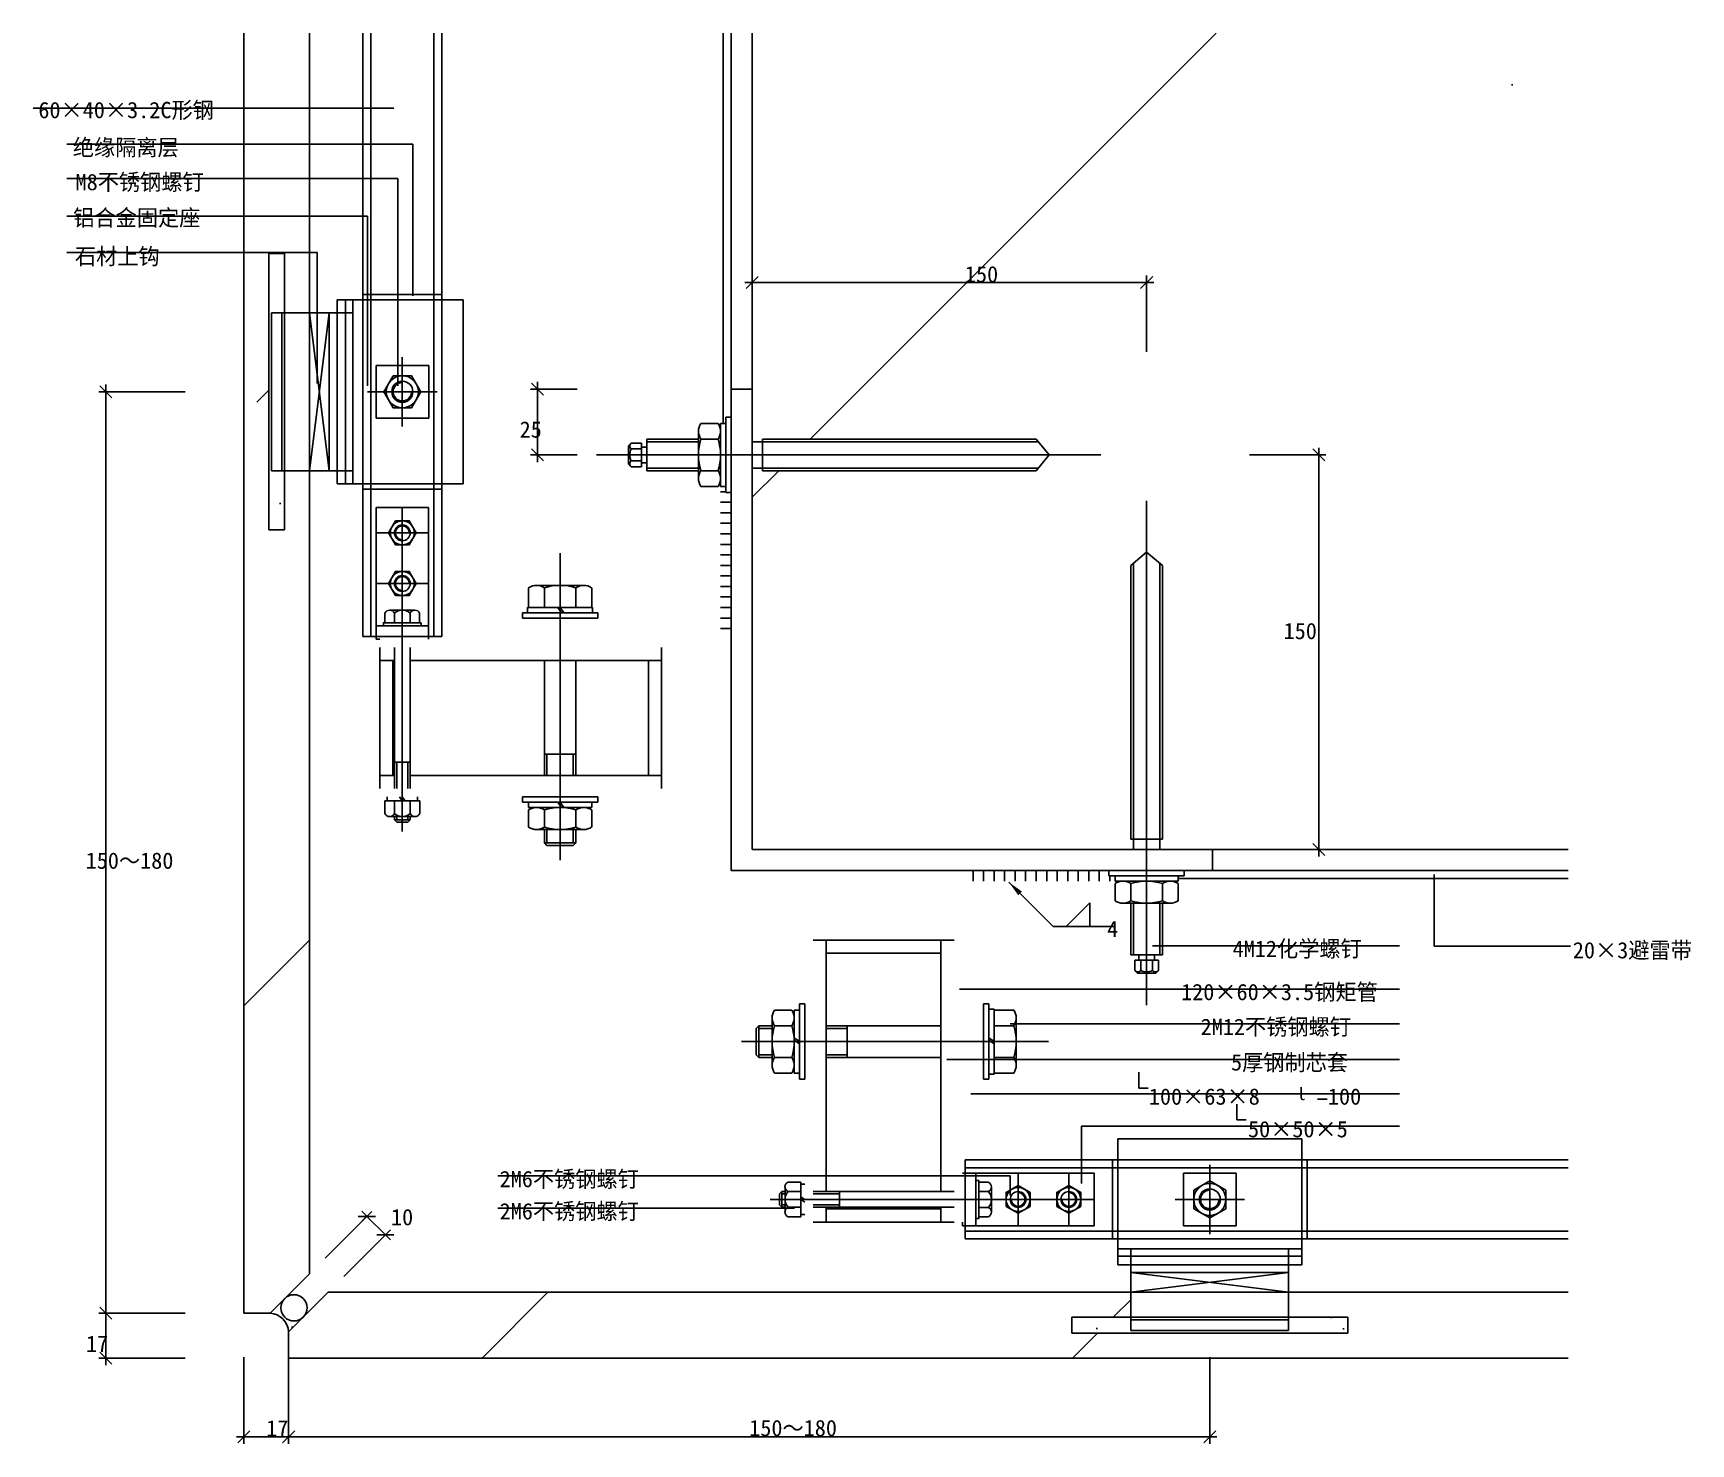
# Model space of a CAD drawing. Header units: metres. Extents: x 8503 to 9133, y 3028 to 3564.
import ezdxf

# ---------------------------------------------------------------- set-up
doc = ezdxf.new("R2010")
doc.units = ezdxf.units.M
for name, color, linetype in [('ASHADE', 1, 'Continuous'), ('图层1', 252, 'Continuous'), ('外形', 3, 'Continuous'), ('文字标注1', 4, 'Continuous'), ('轴线', 6, 'Continuous')]:
    doc.layers.add(name, color=color, linetype=linetype)

# ---------------------------------------------------------------- blocks, each defined once
blk = doc.blocks.new('_ArchTick')
for p, q in [((0.59, 0), (-0.59, 0)), ((0, -0.58), (0, 0.58))]:
    blk.add_line(p, q)
at = {"color": 0, "linetype": 'ByBlock'}
blk.add_lwpolyline([(-0.5, -0.5), (0.5, 0.5)], dxfattribs=at)

msp = doc.modelspace()

# ---------------------------------------------------------------- hatches: boundary and pattern name
at = {"layer": '图层1'}
h = msp.add_hatch(dxfattribs=at)
h.set_pattern_fill('ANSI33', scale=50)
h.paths.add_polyline_path([(8607.65, 3564.22), (8582.65, 3564.22), (8582.65, 3077.69), (8592.65, 3077.69), (8607.65, 3092.69), (8607.65, 3397.92), (8598.15, 3397.92), (8598.15, 3375.42), (8592.15, 3375.42), (8592.15, 3480.42), (8598.15, 3480.42), (8598.15, 3457.92), (8607.65, 3457.92)])
h = msp.add_hatch(dxfattribs=at)
h.set_pattern_fill('AR-CONC', scale=10)
h.paths.add_polyline_path([(8775.95, 3564.22), (8775.95, 3408.92), (8779.95, 3408.92), (8779.95, 3409.92), (8883.95, 3409.92), (8888.95, 3403.92), (8883.95, 3397.92), (8779.95, 3397.92), (8779.95, 3398.92), (8775.95, 3398.92), (8775.95, 3253.92), (8920.95, 3253.92), (8920.95, 3257.92), (8919.95, 3257.92), (8919.95, 3361.92), (8925.95, 3366.92), (8931.95, 3361.92), (8931.95, 3257.92), (8930.95, 3257.92), (8930.95, 3253.92), (9086.25, 3253.92), (9086.25, 3564.22)])
h = msp.add_hatch(dxfattribs=at)
h.set_pattern_fill('ANSI31', scale=200)
h.paths.add_polyline_path([(8775.95, 3564.22), (8775.95, 3408.92), (8779.95, 3408.92), (8779.95, 3409.92), (8883.95, 3409.92), (8888.95, 3403.92), (8883.95, 3397.92), (8779.95, 3397.92), (8779.95, 3398.92), (8775.95, 3398.92), (8775.95, 3253.92), (8920.95, 3253.92), (8920.95, 3257.92), (8919.95, 3257.92), (8919.95, 3361.92), (8925.95, 3366.92), (8931.95, 3361.92), (8931.95, 3257.92), (8930.95, 3257.92), (8930.95, 3253.92), (9086.25, 3253.92), (9086.25, 3564.22)])
h = msp.add_hatch(dxfattribs=at)
h.set_pattern_fill('AR-SAND')
h.paths.add_polyline_path([(8598.15, 3480.42), (8598.15, 3457.92), (8593.15, 3457.92), (8593.15, 3397.92), (8598.15, 3397.92), (8598.15, 3375.42), (8592.15, 3375.42), (8592.15, 3480.42)])
h = msp.add_hatch(dxfattribs=at)
h.set_pattern_fill('AR-SAND', scale=0.5)
h.paths.add_polyline_path([(8592.65, 3077.69, -0.37), (8599.72, 3070.62), (8605.29, 3076.18, -0.67), (8596.75, 3079.72, -0.2), (8598.22, 3083.25)])
h = msp.add_hatch(dxfattribs=at)
h.set_pattern_fill('ANSI37', scale=20)
h.paths.add_polyline_path([(8606.75, 3079.72, 1), (8596.75, 3079.72, 1)])
h = msp.add_hatch(dxfattribs=at)
h.set_pattern_fill('ANSI33', scale=50)
h.paths.add_polyline_path([(9086.25, 3085.62), (9086.25, 3060.62), (8599.72, 3060.62), (8599.72, 3070.62), (8614.72, 3085.62), (8919.95, 3085.62), (8919.95, 3076.12), (8897.45, 3076.12), (8897.45, 3070.12), (9002.45, 3070.12), (9002.45, 3076.12), (8979.95, 3076.12), (8979.95, 3085.62)])
h = msp.add_hatch(dxfattribs=at)
h.set_pattern_fill('AR-SAND')
h.paths.add_polyline_path([(9002.45, 3076.12), (8979.95, 3076.12), (8979.95, 3071.12), (8919.95, 3071.12), (8919.95, 3076.12), (8897.45, 3076.12), (8897.45, 3070.12), (9002.45, 3070.12)])

# ---------------------------------------------------------------- linework, layer by layer
for p, q in [((8592.15, 3375.42), (8592.15, 3480.42)), ((8598.15, 3480.42), (8592.15, 3480.42)), ((8598.15, 3457.92), (8598.15, 3480.42)), ((8775.95, 3443.09), (8775.95, 3471.67)), ((8925.95, 3469.42), (8775.95, 3469.42)), ((8925.95, 3443.09), (8925.95, 3471.67)), ((8709.37, 3428.92), (8692.06, 3428.92)), ((8694.31, 3403.92), (8694.31, 3428.92)), ((8560.42, 3427.92), (8527.95, 3427.92)), ((8530.2, 3427.92), (8530.2, 3077.69)), ((8765.95, 3418.23), (8767.95, 3418.23)), ((8765.95, 3418.23), (8765.95, 3389.61)), ((8767.95, 3418.23), (8767.95, 3389.61)), ((8735.95, 3409.92), (8755.55, 3409.92)), ((8735.95, 3397.92), (8735.95, 3409.92)), ((8755.55, 3412.91), (8755.55, 3394.93)), ((8756.42, 3415.91), (8763.09, 3415.91)), ((8756.42, 3409.91), (8763.09, 3409.91)), ((8763.95, 3415.91), (8765.95, 3415.91)), ((8763.95, 3415.91), (8763.95, 3391.93)), ((8779.95, 3409.92), (8883.95, 3409.92)), ((8779.95, 3397.92), (8779.95, 3409.92)), ((8888.95, 3403.92), (8883.95, 3409.92)), ((8709.37, 3403.92), (8692.06, 3403.92)), ((8728.95, 3407.42), (8729.95, 3408.42)), ((8728.95, 3400.42), (8728.95, 3407.42)), ((8729.95, 3408.42), (8733.95, 3408.42)), ((8729.95, 3406.17), (8733.95, 3406.17)), ((8733.95, 3399.42), (8733.95, 3408.42)), ((8735.95, 3406.92), (8733.95, 3406.92)), ((8735.95, 3408.92), (8755.55, 3408.92)), ((8775.95, 3408.92), (8884.79, 3408.92)), ((8883.95, 3397.92), (8888.95, 3403.92)), ((8965.12, 3403.92), (8993.71, 3403.92)), ((8991.46, 3403.92), (8991.46, 3253.92)), ((8598.15, 3375.42), (8598.15, 3397.92)), ((8729.95, 3399.42), (8728.95, 3400.42)), ((8729.95, 3401.67), (8733.95, 3401.67)), ((8729.95, 3399.42), (8733.95, 3399.42)), ((8735.95, 3400.92), (8733.95, 3400.92)), ((8735.95, 3398.92), (8755.55, 3398.92)), ((8735.95, 3397.92), (8755.55, 3397.92)), ((8756.42, 3397.92), (8763.09, 3397.92)), ((8775.95, 3398.92), (8884.79, 3398.92)), ((8779.95, 3397.92), (8883.95, 3397.92)), ((8756.42, 3391.93), (8763.09, 3391.93)), ((8763.95, 3391.93), (8765.95, 3391.93)), ((8765.95, 3389.61), (8767.95, 3389.61)), ((8592.15, 3375.42), (8598.15, 3375.42)), ((8919.95, 3361.92), (8925.95, 3366.92)), ((8925.95, 3366.92), (8931.95, 3361.92)), ((8919.95, 3257.92), (8919.95, 3361.92)), ((8920.95, 3253.92), (8920.95, 3362.75)), ((8930.95, 3253.92), (8930.95, 3362.75)), ((8931.95, 3257.92), (8931.95, 3361.92)), ((8690.96, 3353.45), (8690.96, 3345.92)), ((8711.94, 3354.32), (8693.96, 3354.32)), ((8696.96, 3353.45), (8696.96, 3345.92)), ((8708.95, 3353.45), (8708.95, 3345.92)), ((8714.94, 3353.45), (8714.94, 3345.92)), ((8717.26, 3343.92), (8688.64, 3343.92)), ((8688.64, 3343.92), (8688.64, 3341.92)), ((8717.26, 3341.92), (8688.64, 3341.92)), ((8715.31, 3345.92), (8690.59, 3345.92)), ((8690.59, 3345.92), (8690.59, 3343.92)), ((8703.43, 3343.92), (8702.05, 3345.92)), ((8704.33, 3343.92), (8702.95, 3345.92)), ((8715.31, 3345.92), (8715.31, 3343.92)), ((8717.26, 3343.92), (8717.26, 3341.92)), ((8632.95, 3334.92), (8632.95, 3333.92)), ((8652.95, 3334.92), (8652.95, 3333.92)), ((8634.35, 3333.92), (8632.95, 3333.92)), ((8634.35, 3277.12), (8634.35, 3330.72)), ((8639.95, 3277.12), (8639.95, 3330.72)), ((8645.95, 3277.12), (8645.95, 3330.72)), ((8741.55, 3277.12), (8741.55, 3330.72)), ((8639.95, 3325.72), (8634.35, 3325.72)), ((8639.35, 3282.12), (8639.35, 3325.72)), ((8741.55, 3325.72), (8645.95, 3325.72)), ((8696.95, 3282.12), (8696.95, 3325.72)), ((8708.95, 3282.12), (8708.95, 3325.72)), ((8736.55, 3282.12), (8736.55, 3325.72)), ((8645.95, 3287.12), (8639.95, 3287.12)), ((8640.85, 3277.12), (8640.85, 3287.12)), ((8645.05, 3277.12), (8645.05, 3287.12)), ((8708.95, 3290.12), (8696.95, 3290.12)), ((8697.95, 3282.12), (8697.95, 3290.12)), ((8707.95, 3282.12), (8707.95, 3290.12)), ((8639.95, 3282.12), (8634.35, 3282.12)), ((8741.55, 3282.12), (8645.95, 3282.12)), ((8636.35, 3272.42), (8649.55, 3272.42)), ((8636.35, 3272.42), (8636.35, 3267.62)), ((8637.16, 3273.92), (8637.16, 3272.42)), ((8637.16, 3272.42), (8648.74, 3272.42)), ((8639.95, 3272.42), (8639.95, 3267.62)), ((8641.88, 3273.92), (8642.94, 3272.42)), ((8642.94, 3273.92), (8644, 3272.42)), ((8645.95, 3272.42), (8645.95, 3267.62)), ((8648.74, 3273.92), (8648.74, 3272.42)), ((8649.55, 3272.42), (8649.55, 3267.62)), ((8717.26, 3273.92), (8688.64, 3273.92)), ((8688.64, 3271.92), (8688.64, 3273.92)), ((8717.26, 3271.92), (8688.64, 3271.92)), ((8690.96, 3269.92), (8690.96, 3271.92)), ((8703.43, 3269.92), (8702.05, 3271.92)), ((8704.33, 3269.92), (8702.95, 3271.92)), ((8714.94, 3269.92), (8714.94, 3271.92)), ((8717.26, 3271.92), (8717.26, 3273.92)), ((8638.15, 3266.42), (8647.75, 3266.42)), ((8639.95, 3265.22), (8639.95, 3266.42)), ((8639.95, 3265.22), (8645.95, 3265.22)), ((8640.85, 3264.32), (8639.95, 3265.22)), ((8640.85, 3265.22), (8640.85, 3266.42)), ((8645.05, 3265.22), (8645.05, 3266.42)), ((8645.95, 3265.22), (8645.05, 3264.32)), ((8645.95, 3265.22), (8645.95, 3266.42)), ((8714.94, 3269.92), (8690.96, 3269.92)), ((8690.96, 3262.38), (8690.96, 3269.05)), ((8696.96, 3262.38), (8696.96, 3269.05)), ((8708.95, 3262.38), (8708.95, 3269.05)), ((8714.94, 3262.38), (8714.94, 3269.05)), ((8640.85, 3264.32), (8645.05, 3264.32)), ((8711.94, 3261.52), (8693.96, 3261.52)), ((8696.95, 3256.48), (8696.95, 3261.52)), ((8697.95, 3256.48), (8697.95, 3261.52)), ((8707.95, 3256.48), (8707.95, 3261.52)), ((8708.95, 3256.48), (8708.95, 3261.52)), ((8708.95, 3256.48), (8696.95, 3256.48)), ((8697.95, 3255.48), (8696.95, 3256.48)), ((8707.95, 3255.48), (8697.95, 3255.48)), ((8707.95, 3255.48), (8708.95, 3256.48)), ((8919.95, 3257.92), (8931.95, 3257.92)), ((8965.12, 3253.92), (8993.71, 3253.92)), ((8940.26, 3245.92), (8911.64, 3245.92)), ((8911.64, 3243.92), (8911.64, 3245.92)), ((8940.26, 3243.92), (8911.64, 3243.92)), ((8913.96, 3241.92), (8913.96, 3243.92)), ((8937.94, 3241.92), (8913.96, 3241.92)), ((8913.96, 3234.38), (8913.96, 3241.05)), ((8919.96, 3234.38), (8919.96, 3241.05)), ((8931.95, 3234.38), (8931.95, 3241.05)), ((8937.94, 3241.92), (8937.94, 3243.92)), ((8937.94, 3234.38), (8937.94, 3241.05)), ((8940.26, 3243.92), (8940.26, 3245.92)), ((8934.94, 3233.52), (8916.96, 3233.52)), ((8919.95, 3213.92), (8919.95, 3233.52)), ((8920.95, 3213.92), (8920.95, 3233.52)), ((8930.95, 3213.92), (8930.95, 3233.52)), ((8931.95, 3213.92), (8931.95, 3233.52)), ((8799.15, 3219.52), (8852.75, 3219.52)), ((8804.15, 3219.52), (8804.15, 3123.92)), ((8804.15, 3214.52), (8847.75, 3214.52)), ((8847.75, 3219.52), (8847.75, 3123.92)), ((8919.95, 3213.92), (8931.95, 3213.92)), ((8921.45, 3207.92), (8921.45, 3211.92)), ((8921.45, 3211.92), (8930.45, 3211.92)), ((8922.95, 3213.92), (8922.95, 3211.92)), ((8923.7, 3207.92), (8923.7, 3211.92)), ((8928.2, 3207.92), (8928.2, 3211.92)), ((8928.95, 3213.92), (8928.95, 3211.92)), ((8930.45, 3207.92), (8930.45, 3211.92)), ((8921.45, 3207.92), (8922.45, 3206.92)), ((8922.45, 3206.92), (8929.45, 3206.92)), ((8929.45, 3206.92), (8930.45, 3207.92)), ((8783.55, 3189.91), (8783.55, 3171.93)), ((8784.42, 3192.91), (8791.09, 3192.91)), ((8791.95, 3192.91), (8793.95, 3192.91)), ((8791.95, 3192.91), (8791.95, 3168.93)), ((8793.95, 3195.23), (8795.95, 3195.23)), ((8793.95, 3195.23), (8793.95, 3166.61)), ((8795.95, 3195.23), (8795.95, 3166.61)), ((8865.95, 3195.23), (8863.95, 3195.23)), ((8863.95, 3195.23), (8863.95, 3166.61)), ((8865.95, 3195.23), (8865.95, 3166.61)), ((8867.95, 3193.28), (8865.95, 3193.28)), ((8867.95, 3193.28), (8867.95, 3168.56)), ((8875.49, 3192.91), (8867.95, 3192.91)), ((8876.35, 3189.91), (8876.35, 3171.93)), ((8777.51, 3185.92), (8778.51, 3186.92)), ((8777.51, 3185.92), (8777.51, 3175.92)), ((8778.51, 3186.92), (8783.55, 3186.92)), ((8778.51, 3186.92), (8778.51, 3174.92)), ((8778.51, 3185.92), (8783.55, 3185.92)), ((8784.42, 3186.91), (8791.09, 3186.91)), ((8804.15, 3186.92), (8847.75, 3186.92)), ((8804.15, 3185.92), (8812.15, 3185.92)), ((8812.15, 3186.92), (8812.15, 3174.92)), ((8875.49, 3186.91), (8867.95, 3186.91)), ((8791.95, 3182.3), (8793.95, 3180.92)), ((8791.95, 3181.4), (8793.95, 3180.01)), ((8865.95, 3182.3), (8867.95, 3180.92)), ((8865.95, 3181.4), (8867.95, 3180.01)), ((8777.51, 3175.92), (8778.51, 3174.92)), ((8778.51, 3175.92), (8783.55, 3175.92)), ((8778.51, 3174.92), (8783.55, 3174.92)), ((8784.42, 3174.92), (8791.09, 3174.92)), ((8804.15, 3175.92), (8812.15, 3175.92)), ((8804.15, 3174.92), (8847.75, 3174.92)), ((8875.49, 3174.92), (8867.95, 3174.92)), ((8784.42, 3168.93), (8791.09, 3168.93)), ((8791.95, 3168.93), (8793.95, 3168.93)), ((8793.95, 3166.61), (8795.95, 3166.61)), ((8865.95, 3166.61), (8863.95, 3166.61)), ((8867.95, 3168.56), (8865.95, 3168.56)), ((8875.49, 3168.93), (8867.95, 3168.93)), ((8922.99, 3169.26), (8922.99, 3163.22)), ((8922.99, 3163.22), (8926.49, 3163.22)), ((8960.28, 3157.18), (8960.28, 3151.13)), ((8960.28, 3151.13), (8963.78, 3151.13)), ((8794.45, 3127.52), (8789.65, 3127.52)), ((8794.45, 3114.32), (8794.45, 3127.52)), ((8795.95, 3126.71), (8794.45, 3126.71)), ((8794.45, 3115.13), (8794.45, 3126.71)), ((8856.95, 3130.92), (8855.95, 3130.92)), ((8787.25, 3123.92), (8786.35, 3123.02)), ((8786.35, 3118.82), (8786.35, 3123.02)), ((8787.25, 3117.92), (8787.25, 3123.92)), ((8787.25, 3123.92), (8788.45, 3123.92)), ((8787.25, 3123.02), (8788.45, 3123.02)), ((8788.45, 3116.12), (8788.45, 3125.72)), ((8794.45, 3123.92), (8789.65, 3123.92)), ((8795.95, 3120.9), (8794.45, 3121.97)), ((8795.95, 3119.84), (8794.45, 3120.91)), ((8799.15, 3123.92), (8852.75, 3123.92)), ((8799.15, 3123.02), (8809.15, 3123.02)), ((8809.15, 3123.92), (8809.15, 3117.92)), ((8613.61, 3098.65), (8631.04, 3116.08)), ((8629.45, 3114.49), (8636.52, 3107.42)), ((8786.35, 3118.82), (8787.25, 3117.92)), ((8787.25, 3118.82), (8788.45, 3118.82)), ((8787.25, 3117.92), (8788.45, 3117.92)), ((8794.45, 3117.92), (8789.65, 3117.92)), ((8794.45, 3114.32), (8789.65, 3114.32)), ((8795.95, 3115.13), (8794.45, 3115.13)), ((8799.15, 3118.82), (8809.15, 3118.82)), ((8799.15, 3117.92), (8852.75, 3117.92)), ((8804.15, 3117.92), (8804.15, 3112.32)), ((8804.15, 3117.32), (8847.75, 3117.32)), ((8847.75, 3117.92), (8847.75, 3112.32)), ((8620.68, 3091.58), (8638.11, 3109.01)), ((8799.15, 3112.32), (8852.75, 3112.32)), ((8855.95, 3112.32), (8855.95, 3110.92)), ((8856.95, 3110.92), (8855.95, 3110.92)), ((8560.42, 3077.69), (8527.95, 3077.69)), ((8560.42, 3077.69), (8527.95, 3077.69)), ((8530.2, 3077.69), (8530.2, 3060.62)), ((8897.45, 3076.12), (8919.95, 3076.12)), ((8897.45, 3076.12), (8897.45, 3070.12)), ((8979.95, 3076.12), (9002.45, 3076.12)), ((9002.45, 3076.12), (9002.45, 3070.12)), ((8897.45, 3070.12), (9002.45, 3070.12)), ((8560.42, 3060.62), (8527.95, 3060.62)), ((8582.65, 3060.91), (8582.65, 3028.44)), ((8599.72, 3060.91), (8599.72, 3028.44)), ((8599.72, 3060.91), (8599.72, 3028.44)), ((8949.95, 3060.91), (8949.95, 3028.44)), ((8599.72, 3030.69), (8582.65, 3030.69)), ((8949.95, 3030.69), (8599.72, 3030.69))]:
    msp.add_line(p, q)
for points in [[(8639.43, 3434.01), (8646.47, 3434.01), (8649.99, 3427.92), (8646.47, 3421.82), (8639.43, 3421.82), (8635.91, 3427.92)], [(8640.31, 3378.89), (8645.59, 3378.89), (8648.23, 3374.31), (8645.59, 3369.74), (8640.31, 3369.74), (8637.67, 3374.31)], [(8640.31, 3350.47), (8645.59, 3350.47), (8648.23, 3355.04), (8645.59, 3359.61), (8640.31, 3359.61), (8637.67, 3355.04)], [(8956.05, 3117.4), (8956.05, 3124.44), (8949.95, 3127.96), (8943.85, 3124.44), (8943.85, 3117.4), (8949.95, 3113.88)], [(8872.5, 3118.28), (8872.5, 3123.56), (8877.08, 3126.2), (8881.65, 3123.56), (8881.65, 3118.28), (8877.08, 3115.64)], [(8900.92, 3118.28), (8900.92, 3123.56), (8896.35, 3126.2), (8891.78, 3123.56), (8891.78, 3118.28), (8896.35, 3115.64)]]:
    msp.add_lwpolyline(points, close=True)
for points in [[(8649.55, 3267.62, -0.67), (8645.95, 3267.62, -0.4), (8639.95, 3267.62, -0.67), (8636.35, 3267.62)], [(8789.65, 3127.52, 0.67), (8789.65, 3123.92, 0.4), (8789.65, 3117.92, 0.67), (8789.65, 3114.32)]]:
    msp.add_lwpolyline(points, format="xyb")
for centre, radius in [((8642.95, 3427.92), 6.1), ((8642.95, 3427.92), 4), ((8642.95, 3374.31), 4.57), ((8642.95, 3374.31), 3), ((8642.95, 3355.04), 4.57), ((8642.95, 3355.04), 3), ((8949.95, 3120.92), 6.1), ((8877.08, 3120.92), 4.57), ((8877.08, 3120.92), 3), ((8896.35, 3120.92), 4.57), ((8896.35, 3120.92), 3), ((8949.95, 3120.92), 4), ((8601.75, 3079.72), 5)]:
    msp.add_circle(centre, radius)
for centre, radius, start, end in [((8776.79, 3403.92), 21.24, 163.61, 196.39), ((8761.19, 3412.91), 5.63, 147.86, 212.14), ((8758.32, 3412.91), 5.63, 327.86, 32.14), ((8742.71, 3403.92), 21.24, 343.61, 16.39), ((8730.97, 3407.29), 1.52, 132.07, 227.93), ((8734.76, 3403.92), 5.31, 154.94, 205.06), ((8730.97, 3400.54), 1.52, 132.07, 227.93), ((8761.19, 3394.93), 5.63, 147.86, 212.14), ((8756.42, 3397.92), 0, 295.73, 0), ((8758.32, 3394.93), 5.63, 327.86, 32.14), ((8693.96, 3348.68), 5.63, 57.86, 122.14), ((8702.95, 3333.07), 21.24, 73.61, 106.39), ((8696.96, 3353.45), 0, 205.73, 270), ((8711.94, 3348.68), 5.63, 57.86, 122.14), ((8693.96, 3264.28), 5.63, 57.86, 122.14), ((8702.95, 3248.67), 21.24, 73.61, 106.39), ((8711.94, 3264.28), 5.63, 57.86, 122.14), ((8693.96, 3267.15), 5.63, 237.86, 302.14), ((8702.95, 3282.76), 21.24, 253.61, 286.39), ((8696.96, 3262.38), 0, 90, 154.27), ((8711.94, 3267.15), 5.63, 237.86, 302.14), ((8916.96, 3236.28), 5.63, 57.86, 122.14), ((8925.95, 3220.67), 21.24, 73.61, 106.39), ((8934.94, 3236.28), 5.63, 57.86, 122.14), ((8916.96, 3239.15), 5.63, 237.86, 302.14), ((8919.96, 3234.38), 0, 90, 154.27), ((8925.95, 3254.76), 21.24, 253.61, 286.39), ((8934.94, 3239.15), 5.63, 237.86, 302.14), ((8922.58, 3208.93), 1.52, 222.07, 317.93), ((8925.95, 3212.73), 5.31, 244.94, 295.06), ((8929.33, 3208.93), 1.52, 222.07, 317.93), ((8789.19, 3189.91), 5.63, 147.86, 212.14), ((8786.32, 3189.91), 5.63, 327.86, 32.14), ((8870.72, 3189.91), 5.63, 327.86, 32.14), ((8804.79, 3180.92), 21.24, 163.61, 196.39), ((8770.71, 3180.92), 21.24, 343.61, 16.39), ((8855.11, 3180.92), 21.24, 343.61, 16.39), ((8789.19, 3171.93), 5.63, 147.86, 212.14), ((8784.42, 3174.92), 0, 295.73, 0), ((8786.32, 3171.93), 5.63, 327.86, 32.14), ((8870.72, 3171.93), 5.63, 327.86, 32.14), ((8875.49, 3174.92), 0, 180, 244.27), ((8592.12, 3070.08), 7.63, 4.02, 85.98)]:
    msp.add_arc(centre, radius, start, end)
at = {"layer": 'ASHADE'}
for p, q in [((8502.58, 3535.73), (8639.73, 3535.73)), ((8515.37, 3521.99), (8646.92, 3521.99)), ((8646.92, 3464.34), (8646.92, 3521.99)), ((8515.37, 3508.94), (8641.3, 3508.94)), ((8641.3, 3430.15), (8641.3, 3508.94)), ((8515.37, 3494.71), (8629.66, 3494.71)), ((8629.66, 3430.15), (8629.66, 3494.71)), ((8515.37, 3480.87), (8610.55, 3480.87)), ((8610.55, 3431.09), (8610.55, 3480.87)), ((8593.15, 3397.92), (8593.15, 3457.92)), ((8593.15, 3457.92), (8624.15, 3457.92)), ((8624.15, 3457.92), (8624.15, 3397.92)), ((8593.15, 3397.92), (8624.15, 3397.92)), ((8873.61, 3241.47), (8890.4, 3224.68)), ((9035.34, 3244.37), (9035.34, 3217.22)), ((8904.3, 3233.61), (8895.37, 3224.68)), ((8904.3, 3224.68), (8904.3, 3233.61)), ((8913.68, 3224.68), (8890.4, 3224.68)), ((9022.09, 3217.37), (8928.23, 3217.37)), ((9087.15, 3217.22), (9035.34, 3217.22)), ((9022.09, 3200.84), (8854.74, 3200.84)), ((9022.09, 3187.61), (8874.08, 3187.61)), ((9022.09, 3174.08), (8850.03, 3174.08)), ((9022.09, 3161.11), (8859.09, 3161.11)), ((9022.09, 3148.71), (8901.21, 3148.71)), ((8901.21, 3127.01), (8901.21, 3148.71)), ((8679.26, 3129.9), (8874.07, 3129.9)), ((8874.07, 3122.42), (8874.07, 3129.9)), ((8679.26, 3117.65), (8792.03, 3117.65)), ((8979.95, 3102.12), (8919.95, 3102.12)), ((8919.95, 3071.12), (8919.95, 3102.12)), ((8979.95, 3071.12), (8979.95, 3102.12)), ((8919.95, 3071.12), (8979.95, 3071.12))]:
    msp.add_line(p, q, dxfattribs=at)
for centre, radius, start, end in [((8642.95, 3427.92), 3.5, 90, 0), ((8642.95, 3374.31), 2.63, 0, 270), ((8642.95, 3355.04), 2.63, 0, 270), ((8877.08, 3120.92), 2.63, 180, 90), ((8896.35, 3120.92), 2.63, 180, 90), ((8949.95, 3120.92), 3.5, 90, 0)]:
    msp.add_arc(centre, radius, start, end, dxfattribs=at)
msp.add_solid([(8877.15, 3236.52), (8878.56, 3237.93), (8873.61, 3241.47)], dxfattribs=at)
at = {"layer": '图层1'}
for p, q in [((8630.95, 3334.92), (8630.95, 3564.22)), ((8654.95, 3334.92), (8654.95, 3564.22)), ((8657.95, 3464.92), (8627.95, 3464.92)), ((8627.95, 3392.92), (8627.95, 3462.92)), ((8657.95, 3392.92), (8657.95, 3462.92)), ((8597.15, 3397.92), (8597.15, 3457.92)), ((8598.15, 3397.92), (8598.15, 3457.92)), ((8615.15, 3397.92), (8607.65, 3457.92)), ((8615.15, 3457.92), (8607.65, 3397.92)), ((8607.65, 3457.92), (8607.65, 3397.92)), ((8615.15, 3457.92), (8615.15, 3397.92)), ((8618.15, 3397.92), (8618.15, 3457.92)), ((8621.35, 3397.92), (8621.35, 3457.92)), ((8657.95, 3390.92), (8627.95, 3390.92)), ((8765.95, 3389.92), (8763.95, 3389.92)), ((8767.95, 3385.92), (8763.95, 3385.92)), ((8652.95, 3383.92), (8632.95, 3383.92)), ((8632.95, 3334.92), (8632.95, 3383.92)), ((8652.95, 3334.92), (8652.95, 3383.92)), ((8767.95, 3381.92), (8763.95, 3381.92)), ((8767.95, 3377.92), (8763.95, 3377.92)), ((8767.95, 3373.92), (8763.95, 3373.92)), ((8767.95, 3369.92), (8763.95, 3369.92)), ((8767.95, 3365.92), (8763.95, 3365.92)), ((8767.95, 3361.92), (8763.95, 3361.92)), ((8767.95, 3357.92), (8763.95, 3357.92)), ((8767.95, 3353.92), (8763.95, 3353.92)), ((8767.95, 3349.92), (8763.95, 3349.92)), ((8636.34, 3340.12), (8636.34, 3343.72)), ((8638.14, 3344.92), (8647.74, 3344.92)), ((8649.54, 3340.12), (8649.54, 3343.72)), ((8767.95, 3345.92), (8763.95, 3345.92)), ((8767.95, 3341.92), (8763.95, 3341.92)), ((8652.95, 3338.92), (8632.95, 3338.92)), ((8650.14, 3338.92), (8635.74, 3338.92)), ((8650.14, 3338.92), (8650.14, 3340.12)), ((8767.95, 3337.92), (8763.95, 3337.92)), ((8859.95, 3245.92), (8859.95, 3241.92)), ((8863.95, 3245.92), (8863.95, 3241.92)), ((8867.95, 3245.92), (8867.95, 3241.92)), ((8871.95, 3245.92), (8871.95, 3241.92)), ((8875.95, 3245.92), (8875.95, 3241.92)), ((8879.95, 3245.92), (8879.95, 3241.92)), ((8883.95, 3245.92), (8883.95, 3241.92)), ((8887.95, 3245.92), (8887.95, 3241.92)), ((8891.95, 3245.92), (8891.95, 3241.92)), ((8895.95, 3245.92), (8895.95, 3241.92)), ((8899.95, 3245.92), (8899.95, 3241.92)), ((8903.95, 3245.92), (8903.95, 3241.92)), ((8907.95, 3245.92), (8907.95, 3241.92)), ((8911.95, 3243.92), (8911.95, 3241.92)), ((8856.95, 3132.92), (9086.25, 3132.92)), ((8912.95, 3135.92), (8912.95, 3105.92)), ((8914.95, 3135.92), (8984.95, 3135.92)), ((8986.95, 3135.92), (8986.95, 3105.92)), ((8856.95, 3130.92), (8905.95, 3130.92)), ((8860.95, 3130.92), (8860.95, 3110.92)), ((8860.95, 3128.1), (8862.15, 3128.1)), ((8860.95, 3128.1), (8860.95, 3113.7)), ((8862.15, 3127.5), (8865.75, 3127.5)), ((8905.95, 3130.92), (8905.95, 3110.92)), ((8866.95, 3116.1), (8866.95, 3125.7)), ((8862.15, 3114.3), (8865.75, 3114.3)), ((8856.95, 3110.92), (8905.95, 3110.92)), ((8856.95, 3108.92), (9086.25, 3108.92)), ((8914.95, 3105.92), (8984.95, 3105.92)), ((8919.95, 3099.32), (8979.95, 3099.32)), ((8919.95, 3096.12), (8979.95, 3096.12)), ((8979.95, 3093.12), (8919.95, 3085.62)), ((8919.95, 3093.12), (8979.95, 3085.62)), ((8979.95, 3093.12), (8919.95, 3093.12)), ((8979.95, 3085.62), (8919.95, 3085.62)), ((8919.95, 3076.12), (8979.95, 3076.12)), ((8919.95, 3075.12), (8979.95, 3075.12))]:
    msp.add_line(p, q, dxfattribs=at)
for points in [[(8639.94, 3340.12), (8639.94, 3343.72, -0.4), (8645.94, 3343.72), (8645.94, 3340.12)], [(8862.15, 3117.9), (8865.75, 3117.9, 0.4), (8865.75, 3123.9), (8862.15, 3123.9)]]:
    msp.add_lwpolyline(points, format="xyb", dxfattribs=at)
for points in [[(8635.74, 3338.92), (8635.74, 3340.12), (8650.14, 3340.12)], [(8860.95, 3113.7), (8862.15, 3113.7), (8862.15, 3128.1)]]:
    msp.add_lwpolyline(points, dxfattribs=at)
for centre, start, end in [((8638.14, 3342.97), 22.62, 157.38), ((8647.74, 3342.97), 22.62, 157.38), ((8865, 3125.7), 292.62, 67.38), ((8865, 3116.1), 292.62, 67.38)]:
    msp.add_arc(centre, 1.95, start, end, dxfattribs=at)
at = {"layer": '外形'}
for p, q in [((8582.65, 3077.69), (8582.65, 3564.22)), ((8607.65, 3457.92), (8607.65, 3564.22)), ((8775.95, 3253.92), (8775.95, 3564.22)), ((8607.65, 3092.69), (8607.65, 3397.92)), ((9086.25, 3253.92), (8775.95, 3253.92)), ((8592.65, 3077.69), (8607.65, 3092.69)), ((8599.72, 3070.62), (8614.72, 3085.62)), ((8614.72, 3085.62), (8919.95, 3085.62)), ((8979.95, 3085.62), (9086.25, 3085.62)), ((8592.65, 3077.69), (8582.65, 3077.69)), ((8599.72, 3070.62), (8599.72, 3060.62)), ((8599.72, 3060.62), (9086.25, 3060.62))]:
    msp.add_line(p, q, dxfattribs=at)
at = {"layer": '文字标注1'}
for p, q in [((8627.95, 3462.92), (8627.95, 3564.22)), ((8657.95, 3462.92), (8657.95, 3564.22)), ((8764.95, 3415.91), (8764.95, 3564.22)), ((8767.95, 3428.92), (8767.95, 3564.22)), ((8666.04, 3462.92), (8618.15, 3462.92)), ((8618.15, 3457.92), (8618.15, 3462.92)), ((8621.35, 3457.92), (8621.35, 3462.92)), ((8624.15, 3457.92), (8624.15, 3462.92)), ((8666.04, 3462.92), (8666.04, 3392.92)), ((8632.97, 3437.92), (8652.97, 3437.92)), ((8632.97, 3437.92), (8632.97, 3417.92)), ((8652.97, 3437.92), (8652.97, 3417.92)), ((8767.95, 3428.92), (8767.95, 3245.92)), ((8767.95, 3428.92), (8775.95, 3428.92)), ((8632.97, 3417.92), (8652.97, 3417.92)), ((8618.15, 3397.92), (8618.15, 3392.92)), ((8621.35, 3397.92), (8621.35, 3392.92)), ((8624.15, 3397.92), (8624.15, 3392.92)), ((8666.04, 3392.92), (8618.15, 3392.92)), ((8627.95, 3392.92), (8627.95, 3334.92)), ((8657.95, 3392.92), (8657.95, 3334.92)), ((8657.95, 3334.92), (8627.95, 3334.92)), ((8950.95, 3245.92), (8950.95, 3253.92)), ((8950.95, 3245.92), (8767.95, 3245.92)), ((8937.94, 3242.92), (9086.25, 3242.92)), ((8950.95, 3245.92), (9086.25, 3245.92)), ((8984.95, 3144), (8914.95, 3144)), ((8914.95, 3144), (8914.95, 3096.12)), ((8984.95, 3144), (8984.95, 3096.12)), ((8914.95, 3135.92), (8856.95, 3135.92)), ((8856.95, 3135.92), (8856.95, 3105.92)), ((8984.95, 3135.92), (9086.25, 3135.92)), ((8959.95, 3130.94), (8939.95, 3130.94)), ((8939.95, 3110.94), (8939.95, 3130.94)), ((8959.95, 3110.94), (8959.95, 3130.94)), ((8959.95, 3110.94), (8939.95, 3110.94)), ((8914.95, 3105.92), (8856.95, 3105.92)), ((8919.95, 3102.12), (8914.95, 3102.12)), ((8979.95, 3102.12), (8984.95, 3102.12)), ((8984.95, 3105.92), (9086.25, 3105.92)), ((8919.95, 3099.32), (8914.95, 3099.32)), ((8919.95, 3096.12), (8914.95, 3096.12)), ((8979.95, 3099.32), (8984.95, 3099.32)), ((8979.95, 3096.12), (8984.95, 3096.12))]:
    msp.add_line(p, q, dxfattribs=at)
at = {"layer": '轴线'}
for p, q in [((8642.95, 3441.11), (8642.95, 3414.73)), ((8656.14, 3427.92), (8629.76, 3427.92)), ((8716.75, 3403.92), (8908.52, 3403.92)), ((8925.95, 3194.72), (8925.95, 3386.49)), ((8642.95, 3364.42), (8642.95, 3384.21)), ((8652.84, 3374.31), (8633.06, 3374.31)), ((8702.95, 3249.82), (8702.95, 3366.56)), ((8642.95, 3364.93), (8642.95, 3345.15)), ((8652.84, 3355.04), (8633.06, 3355.04)), ((8642.94, 3352), (8642.94, 3274.16)), ((8642.94, 3260.83), (8642.94, 3338.67)), ((8771.86, 3180.92), (8888.6, 3180.92)), ((8949.95, 3134.11), (8949.95, 3107.73)), ((8877.08, 3130.81), (8877.08, 3111.03)), ((8896.35, 3130.81), (8896.35, 3111.03)), ((8782.87, 3120.9), (8860.71, 3120.9)), ((8874.04, 3120.9), (8796.2, 3120.9)), ((8886.97, 3120.92), (8867.18, 3120.92)), ((8886.46, 3120.92), (8906.24, 3120.92)), ((8963.14, 3120.92), (8936.76, 3120.92))]:
    msp.add_line(p, q, dxfattribs=at)

# ---------------------------------------------------------------- block references
at = {"xscale": 4.6, "yscale": 4.6, "zscale": 4.6}
for p, rotation in [((8775.95, 3469.42), 180), ((8530.2, 3427.92), 90), ((8694.31, 3428.92), 90), ((8694.31, 3403.92), 270), ((8991.46, 3403.92), 90), ((8991.46, 3253.92), 270), ((8629.45, 3114.49), 135), ((8636.52, 3107.42), 315), ((8530.2, 3077.69), 90), ((8530.2, 3077.69), 270), ((8530.2, 3060.62), 270), ((8582.65, 3030.69), 180), ((8599.72, 3030.69), 180)]:
    msp.add_blockref('_ArchTick', p, dxfattribs=dict(at, rotation=rotation))
for p in [(8925.95, 3469.42), (8599.72, 3030.69), (8949.95, 3030.69)]:
    msp.add_blockref('_ArchTick', p, dxfattribs=at)

# ---------------------------------------------------------------- texts
at = {"char_height": 6.2, "attachment_point": 1}
for s, insert in [('\\A1;150', (8856.85, 3475.7)), ('\\A1;25', (8687.55, 3416.67)), ('\\A1;150', (8978.03, 3340.08)), ('\\A1;150～180', (8522.54, 3252.8)), ('\\A1;10', (8638.64, 3117.3)), ('\\A1;17', (8522.66, 3069.15)), ('\\A1;17', (8591.19, 3037.01)), ('\\A1;150～180', (8774.84, 3037.13))]:
    msp.add_mtext(s, dxfattribs=dict(at, insert=insert))
at = {"layer": 'ASHADE', "attachment_point": 1}
for s, insert, char_height in [('60×40×3.2C形钢', (8504.55, 3538.1), 6.2), ('绝缘隔离层', (8517.65, 3523.9), 6.2), ('M8不锈钢螺钉', (8518.71, 3510.73), 6.2), ('铝合金固定座', (8517.82, 3497.17), 6.2), ('石材上钩', (8518.48, 3482.49), 6.2), ('4', (8910.93, 3226.83), 6.2), ('4M12化学螺钉', (8958.64, 3219.31), 6.2), ('20×3避雷带', (9088, 3218.74), 6.2), ('120×60×3.5钢矩管', (8939.05, 3202.86), 6.2), ('2M12不锈钢螺钉', (8946.48, 3189.63), 6.2), ('5厚钢制芯套', (8958.03, 3176.1), 6.2), ('{\\fArial|b0|i0|c0|p32;   }100×63×8    {\\fArial|b0|i0|c0|p32;  }=100', (8919.58, 3163.13), 6.2), ('l', (8983.18, 3163.5), 4.8), ('{\\fArial|b0|i0|c0|p32;   }50×50×5', (8957.27, 3150.73), 6.2), ('2M6不锈钢螺钉', (8679.95, 3131.78), 6.2), ('2M6不锈钢螺钉', (8679.95, 3119.53), 6.2)]:
    msp.add_mtext(s, dxfattribs=dict(at, insert=insert, char_height=char_height))

doc.saveas('drawing.dxf')
